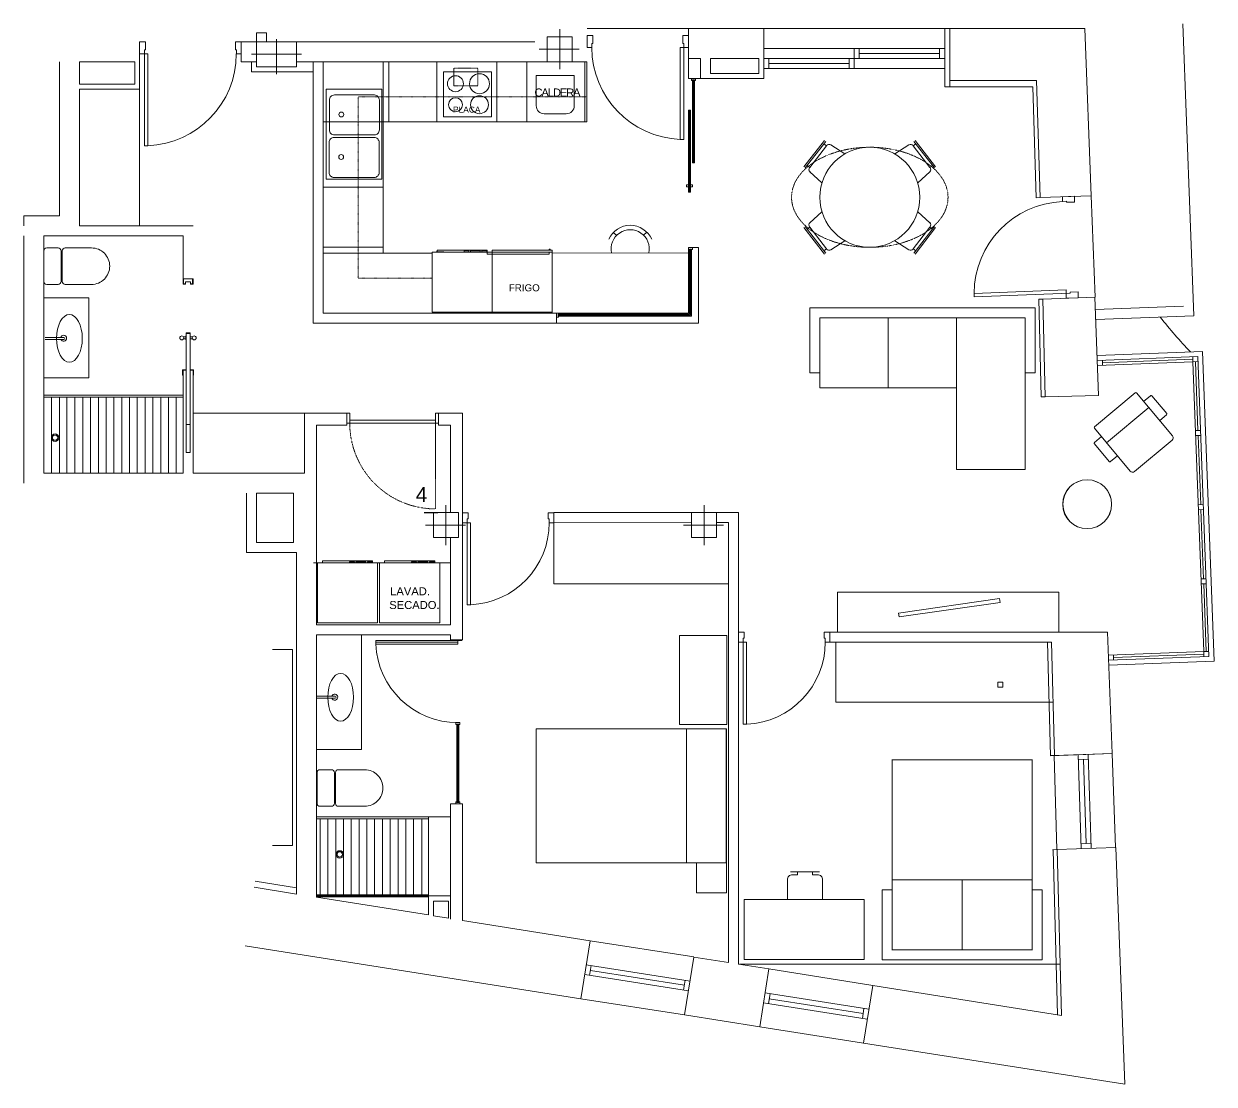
# Model space of a CAD drawing. Header units: millimetres. Extents: x 35844 to 119942, y 7566 to 131569.
# Drawn here: x 102281 to 114182, y 44327 to 54931 of the extents above; entities that cross this region are included whole.
import ezdxf

# ---------------------------------------------------------------- set-up
doc = ezdxf.new("R2010")
doc.units = ezdxf.units.MM
doc.linetypes.add('ACAD_ISO03W100', pattern=[30, 12, -18])
for name, color, linetype, lineweight in [('12. MOB ASEOS+COCINAS', 5, 'Continuous', 9), ('3. Rgst_Paso', 4, 'Continuous', 9), ('5. Re_Secundario_vivienda', 5, 'Continuous', 9), ('6. PROYECCIÓN', 251, 'Continuous', 9), ('cristaleria', 220, 'Continuous', 15), ('ESTR REFORMADO', 1, 'Continuous', 18), ('MURO', 1, 'Continuous', 0), ('MURO MODIF', 1, 'Continuous', 0)]:
    doc.layers.add(name, color=color, linetype=linetype, lineweight=lineweight)
doc.layers.add('16. SUP. ÚTIL', color=11, linetype='Continuous', lineweight=0, plot=False)
for name, color, linetype in [('5. CaSe_RTV', 94, 'Continuous'), ('_mobiliario', 5, 'Continuous'), ('METALISTERIA', 2, 'Continuous'), ('TEXTO', 140, 'Continuous')]:
    doc.layers.add(name, color=color, linetype=linetype)
doc.styles.get("Standard").update_dxf_attribs({"font": 'arial.ttf', "height": 500})
doc.styles.add('texto 2', font='arial.ttf', dxfattribs={"height": 0.06})

# ---------------------------------------------------------------- blocks, each defined once
blk = doc.blocks.new('A$C0D012787')
blk.add_lwpolyline([(0.047, 0.08), (0.047, 0.9), (0.082, 0.9), (0.082, 0.08)], close=True)
for points in [[(0.047, 0.08), (0, 0.08), (0, -0.02), (0.057, -0.02), (0.057, 0.04), (0.047, 0.04), (0.047, 0.08)], [(0.868, 0.08), (0.915, 0.08), (0.915, -0.02), (0.858, -0.02), (0.858, 0.04), (0.868, 0.04), (0.868, 0.08)]]:
    blk.add_lwpolyline(points)
blk.add_arc((0.047, 0.08), 0.821, 0.0273, 87.4878)
blk = doc.blocks.new('p')
at = {"layer": 'ESTR REFORMADO', "color": 8}
for points in [[(0, -0.2), (0, 0.2)], [(-0.195, 0), (0.205, 0)]]:
    blk.add_lwpolyline(points, dxfattribs=at)
at = {"layer": 'MURO MODIF'}
blk.add_lwpolyline([(-0.125, -0.125), (-0.125, 0.125), (0.125, 0.125), (0.125, -0.125)], close=True, dxfattribs=at)
blk = doc.blocks.new('A$C6F746D9D')
at = {"linetype": 'ByBlock'}
for p, q in [((0.005, 1.049), (0.125, 1.049)), ((0.005, 1.049), (0.005, 0.991)), ((0.085, 0.991), (0.005, 0.991)), ((1.045, 1.001), (0.085, 1.001)), ((0.085, 1.001), (0.085, 0.991)), ((0.125, 1.049), (0.125, 0.966)), ((0.125, 0.966), (1.045, 0.966)), ((1.045, 0.966), (1.045, 1.001))]:
    blk.add_line(p, q, dxfattribs=at)
blk.add_lwpolyline([(0.086, 0.091), (0.086, 0.081), (0.126, 0.081), (0.126, 0.034), (0.006, 0.034), (0.006, 0.091)], close=True, dxfattribs=at)
blk.add_arc((0.124, 1.003), 0.921, 270.1171, 357.7518)
blk = doc.blocks.new('pilar pantalla')
at = {"layer": '6. PROYECCIÓN'}
for points in [[(0, 0.125), (0, -0.075), (0, -0.225)], [(-0.25, -0.025), (0.15, -0.025), (0.25, -0.025)]]:
    blk.add_lwpolyline(points, dxfattribs=at)
at = {"layer": 'ESTR REFORMADO'}
blk.add_lwpolyline([(-0.2, 0.1), (0.2, 0.1), (0.2, -0.15), (-0.2, -0.15)], close=True, dxfattribs=at)
blk = doc.blocks.new('lavad. i')
for p, q in [((-0.3, -0.65), (-0.3, -0.05)), ((-0.3, -0.05), (0.3, -0.05)), ((0.3, -0.05), (0.3, -0.65)), ((0.3, -0.65), (-0.3, -0.65)), ((-0.26, -0.652, 0), (-0.26, -0.65)), ((-0.26, -0.652, 0), (-0.182, -0.652, 0)), ((-0.25, -0.67, -0.318), (-0.25, -0.652, 0)), ((-0.25, -0.67), (0.25, -0.67)), ((-0.182, -0.652, 0), (-0.182, -0.65)), ((0.02, -0.662), (0.02, -0.65)), ((0.02, -0.662), (0.067, -0.662)), ((0.067, -0.662), (0.067, -0.65)), ((0.083, -0.662), (0.083, -0.65)), ((0.083, -0.662), (0.181, -0.662)), ((0.181, -0.662), (0.181, -0.65)), ((0.197, -0.662), (0.197, -0.65)), ((0.197, -0.662), (0.245, -0.662)), ((0.245, -0.662), (0.245, -0.65)), ((0.25, -0.67), (0.25, -0.65))]:
    blk.add_line(p, q)
blk = doc.blocks.new('frig. i')
for p, q in [((-0.345, -0.05), (0.255, -0.05)), ((-0.345, -0.67), (-0.345, -0.05)), ((0.255, -0.05), (0.255, -0.67)), ((-0.345, -0.65), (0.255, -0.65)), ((-0.345, -0.67), (0.255, -0.67)), ((-0.325, -0.67), (-0.325, -0.68)), ((-0.325, -0.68), (-0.315, -0.68)), ((-0.315, -0.68), (-0.315, -0.67))]:
    blk.add_line(p, q)
blk = doc.blocks.new('WC')
for points in [[(-0.214, -0.183), (-0.477, -0.183, -0.414214), (-0.659, 0), (-0.659, 0, -0.414214), (-0.477, 0.182), (-0.214, 0.182, -0.414214), (-0.184, 0.152), (-0.184, -0.153, -0.414214)], [(-0.143, -0.183), (-0.03, -0.183, 0.414214), (0, -0.153), (0, 0.152, 0.414214), (-0.03, 0.182), (-0.143, 0.182, 0.414214), (-0.173, 0.152), (-0.173, -0.153, 0.414214)]]:
    blk.add_lwpolyline(points, format="xyb", close=True)
blk = doc.blocks.new('inodoro')
at = {"rotation": 179.9999999999821}
blk.add_blockref('WC', (0, 0.1525), dxfattribs=at)

msp = doc.modelspace()

# ---------------------------------------------------------------- linework, layer by layer
at = {"layer": '12. MOB ASEOS+COCINAS'}
for p, q in [((105873, 54551), (105873, 53951)), ((105931, 54551), (105931, 53951)), ((106411, 54551), (106411, 53951)), ((107011, 54551), (107011, 53951)), ((107311, 54551), (107311, 53951)), ((107891, 54551), (107891, 53951)), ((107911, 54551), (107911, 53951)), ((105873, 53591), (105873, 54322)), ((105273, 53951), (106373, 53951)), ((105998, 53951), (105873, 53951)), ((105873, 53951), (106323, 53951)), ((105873, 53951), (106323, 53951)), ((105873, 53951), (106323, 53951)), ((106323, 53951), (107911, 53951)), ((107581, 53951), (106381, 53951)), ((106393, 53951), (107891, 53951)), ((107791, 53951), (106891, 53951)), ((107811, 53951), (107211, 53951)), ((107901, 53951), (107581, 53951)), ((107911, 53951), (107891, 53951)), ((105873, 53822), (105873, 53362)), ((105873, 53362), (105873, 53240)), ((105273, 53297), (105873, 53297)), ((105873, 53240), (105874, 52710)), ((105873, 52730), (105873, 53180)), ((105873, 52730), (105873, 52637)), ((105273, 52697), (105873, 52697)), ((105273, 52637), (106344, 52637)), ((105874, 52637), (105894, 52637)), ((106344, 52637), (106364, 52637)), ((106914, 52647), (107534, 52647)), ((106914, 52627), (106914, 52647)), ((107534, 52627), (106914, 52627)), ((107534, 52647), (107534, 52627)), ((107564, 52637), (108927, 52641)), ((107564, 52037), (107564, 52637)), ((106344, 52387), (106364, 52387)), ((102931, 52191), (102481, 52191)), ((102931, 51391), (102931, 52191)), ((102681, 51795), (102494, 51795)), ((102681, 51775), (102494, 51775)), ((102931, 51391), (102481, 51391)), ((102481, 51217), (103514, 51217)), ((103494, 51197), (102481, 51197)), ((102559, 50437), (102559, 51197)), ((102637, 50437), (102637, 51197)), ((102712, 50437), (102712, 51197)), ((102793, 50437), (102793, 51197)), ((102871, 50437), (102871, 51197)), ((102949, 50437), (102949, 51197)), ((103027, 50437), (103027, 51197)), ((103104, 50437), (103104, 51197)), ((103182, 50437), (103182, 51197)), ((103260, 51197), (103260, 50437)), ((103338, 50437), (103338, 51197)), ((103416, 50437), (103416, 51197)), ((103416, 50437), (103416, 51197)), ((103494, 50437), (103494, 51197)), ((103494, 51197), (103873, 51197)), ((103494, 50437), (103494, 51197)), ((103514, 51217), (103873, 51217)), ((103572, 51197), (103572, 50437)), ((103650, 50437), (103650, 51197)), ((103728, 50437), (103728, 51197)), ((103805, 50437), (103805, 51197)), ((105799, 49539), (106399, 49539)), ((106399, 49539), (106549, 49539)), ((105656, 47675), (105656, 48822)), ((105393, 48207), (105206, 48207)), ((105393, 48187), (105206, 48187)), ((105656, 47675), (105206, 47675)), ((106546, 47000), (105206, 47000)), ((105448, 46980), (105206, 46980)), ((106328, 46980), (105206, 46980)), ((105244, 46980), (105244, 46220)), ((105322, 46980), (105322, 46220)), ((105400, 46980), (105400, 46220)), ((105477, 46980), (105477, 46220)), ((105555, 46980), (105555, 46220)), ((105633, 46980), (105633, 46220)), ((105711, 46980), (105711, 46220)), ((105789, 46980), (105789, 46220)), ((105867, 46980), (105867, 46220)), ((105945, 46220), (105945, 46980)), ((106023, 46980), (106023, 46220)), ((106100, 46220), (106100, 46980)), ((106178, 46980), (106178, 46220)), ((106261, 46980), (106261, 46220)), ((106328, 46208), (106328, 47000)), ((106328, 47000), (106546, 47000)), ((106328, 46220), (105206, 46220)), ((105206, 46200), (106328, 46200))]:
    msp.add_line(p, q, dxfattribs=at)
at = {"layer": '12. MOB ASEOS+COCINAS', "linetype": 'ACAD_ISO03W100', "ltscale": 0.009}
for p, q in [((107911, 54201), (105623, 54201)), ((105623, 54201), (105623, 52387)), ((105623, 52387), (106344, 52387))]:
    msp.add_line(p, q, dxfattribs=at)
at = {"layer": '12. MOB ASEOS+COCINAS'}
for points in [[(106957, 54452), (106957, 54002), (106477, 54002), (106477, 54452)], [(105305, 54278), (105861, 54278), (105861, 53378), (105305, 53378)]]:
    msp.add_lwpolyline(points, close=True, dxfattribs=at)
at = {"layer": '12. MOB ASEOS+COCINAS', "linetype": 'ACAD_ISO03W100', "ltscale": 0.002}
msp.add_lwpolyline([(106581, 54488), (106822, 54488), (106822, 54309), (106581, 54309)], close=True, dxfattribs=at)
at = {"layer": '12. MOB ASEOS+COCINAS'}
for points in [[(107705, 54032), (107485, 54032, -0.414214), (107405, 54112), (107405, 54415), (107785, 54415), (107785, 54112, -0.414214)], [(105836, 54169), (105836, 53869, -0.414214), (105786, 53819), (105386, 53819, -0.414214), (105336, 53869), (105336, 54169, -0.414214), (105386, 54219), (105786, 54219, -0.414214)], [(105834, 53744), (105834, 53444, -0.414214), (105784, 53394), (105384, 53394, -0.414214), (105334, 53444), (105334, 53744, -0.414214), (105384, 53794), (105784, 53794, -0.414214)]]:
    msp.add_lwpolyline(points, format="xyb", close=True, dxfattribs=at)
msp.add_lwpolyline([(107289, 53951), (105998, 53951)], dxfattribs=at)
for centre, radius in [((106597, 54332), 80), ((106837, 54332), 100), ((106597, 54122), 70), ((106837, 54122), 90), ((105456, 54024), 24.7), ((105454, 53599), 24.7), ((102594, 50792), 37), ((102594, 50792), 26.4), ((105440, 46625), 37), ((105440, 46625), 26.4)]:
    msp.add_circle(centre, radius, dxfattribs=at)
for centre, radius, start, end in [((102679, 51786), 30, 201.5735, 162.6041), ((102681, 51785), 10, 270, 90), ((105390, 48198), 30, 201.5735, 162.6041), ((105393, 48197), 10, 270, 90)]:
    msp.add_arc(centre, radius, start, end, dxfattribs=at)
for centre in [(102737, 51785), (105449, 48196)]:
    msp.add_ellipse(centre, major_axis=(0, 239), ratio=0.538824, dxfattribs=at)
at = {"layer": '16. SUP. ÚTIL'}
msp.add_line((105777, 49539), (105177, 49539), dxfattribs=at)
at = {"layer": '3. Rgst_Paso'}
for p, q in [((111487, 54684), (109680, 54684)), ((110584, 54584), (110584, 54684)), ((110634, 54584), (110634, 54684)), ((111437, 54634), (110634, 54634)), ((111437, 54584), (111437, 54684)), ((111487, 54584), (109680, 54584)), ((111487, 54584), (109680, 54584)), ((109730, 54484), (109730, 54584)), ((110534, 54534), (109730, 54534)), ((110534, 54484), (110534, 54584)), ((110584, 54484), (110584, 54584)), ((111487, 54484), (109680, 54484)), ((108968, 54384), (108958, 54384)), ((108958, 54384), (108958, 54364)), ((108958, 54384), (108998, 54384)), ((108958, 54364), (108968, 54364)), ((108988, 54384), (108968, 54384)), ((108968, 54364), (108968, 54369)), ((108968, 54369), (108988, 54369)), ((108968, 54364), (108968, 53540)), ((108978, 54369), (108978, 53540)), ((108988, 54384), (108998, 54384)), ((108988, 54369), (108988, 54364)), ((108998, 54364), (108988, 54364)), ((108988, 54364), (108988, 53540)), ((108998, 54384), (108998, 54364)), ((108927, 54066), (108947, 54066)), ((108927, 54066), (108927, 53714)), ((108937, 54066), (108937, 53246)), ((108947, 54066), (108947, 53246)), ((108927, 53714), (108927, 53246)), ((108968, 53540), (108988, 53540)), ((108907, 53299), (108907, 53319)), ((108907, 53319), (108927, 53319)), ((108947, 53299), (108947, 53319)), ((108947, 53319), (108967, 53319)), ((108967, 53299), (108967, 53319)), ((108927, 53299), (108907, 53299)), ((108927, 53246), (108947, 53246)), ((108967, 53299), (108947, 53299)), ((108927, 52693), (109027, 52693)), ((109027, 52693), (108927, 52693)), ((108937, 52693), (108927, 52693)), ((108927, 52693), (108927, 52673)), ((108927, 52693), (109027, 52693)), ((108927, 52673), (108937, 52673)), ((108927, 52588), (108927, 52673)), ((108937, 52693), (108957, 52693)), ((108957, 52678), (108937, 52678)), ((108937, 52678), (108937, 52673)), ((108937, 52678), (108937, 52027)), ((108947, 52678), (108947, 52017)), ((108957, 52693), (108967, 52693)), ((108957, 52673), (108957, 52678)), ((108957, 52678), (108957, 52007)), ((108967, 52673), (108957, 52673)), ((108967, 52693), (108967, 52673)), ((109027, 52693), (109027, 52588)), ((108927, 52588), (108927, 52037)), ((109027, 52588), (109027, 51937)), ((103874, 52327), (103874, 52382)), ((103879, 52332), (103879, 52382)), ((103879, 52332), (103879, 52382)), ((103969, 52332), (103969, 52382)), ((103969, 52332), (103969, 52382)), ((103974, 52327), (103974, 52382)), ((103899, 52327), (103874, 52327)), ((103899, 52332), (103879, 52332)), ((103899, 52332), (103899, 52352)), ((103949, 52352), (103899, 52352)), ((103899, 52332), (103899, 52327)), ((103949, 52332), (103949, 52352)), ((103949, 52332), (103949, 52327)), ((103969, 52332), (103949, 52332)), ((103969, 52332), (103949, 52332)), ((103974, 52327), (103949, 52327)), ((107608, 52037), (107628, 52037)), ((107628, 52027), (107623, 52027)), ((107623, 52027), (107623, 52007)), ((107623, 52027), (108937, 52027)), ((107623, 52017), (108947, 52017)), ((107623, 52007), (107628, 52007)), ((107628, 52037), (107628, 52027)), ((108927, 52037), (107628, 52037)), ((107628, 51997), (107628, 52007)), ((107628, 52007), (108089, 52007)), ((108089, 52007), (108957, 52007)), ((107608, 51997), (107628, 51997)), ((107608, 51937), (109027, 51937)), ((103901, 51800), (103879, 51800)), ((103901, 51780), (103879, 51780)), ((103903, 51810), (103901, 51810)), ((103901, 51770), (103901, 51810)), ((103903, 51770), (103901, 51770)), ((103903, 51835), (103903, 51840)), ((103943, 51840), (103903, 51840)), ((103943, 51835), (103903, 51835)), ((103943, 51835), (103943, 51840)), ((103943, 51810), (103945, 51810)), ((103943, 51770), (103945, 51770)), ((103945, 51770), (103945, 51810)), ((103945, 51800), (103968, 51800)), ((103945, 51780), (103968, 51780)), ((113969, 51551), (113967, 51601)), ((113969, 51551), (114019, 51553)), ((103868, 51472), (103868, 51417)), ((103898, 51472), (103868, 51472)), ((103868, 51417), (103873, 51417)), ((103898, 51467), (103873, 51467)), ((103873, 51467), (103873, 51417)), ((103873, 51467), (103873, 51417)), ((103898, 51467), (103898, 51472)), ((103979, 51472), (103948, 51472)), ((103948, 51467), (103948, 51472)), ((103968, 51467), (103948, 51467)), ((103973, 51467), (103948, 51467)), ((103973, 51467), (103973, 51417)), ((103973, 51467), (103973, 51417)), ((103979, 51472), (103979, 51417)), ((114045, 50865), (113995, 50863)), ((114047, 50815), (113997, 50814)), ((114073, 50123), (114023, 50122)), ((114075, 50073), (114025, 50072)), ((114101, 49381), (114051, 49380)), ((114103, 49331), (114053, 49330)), ((106620, 48746), (105800, 48746)), ((106620, 48763), (106620, 48772)), ((106620, 48763), (106660, 48763)), ((106660, 48763), (106660, 48772)), ((114078, 48653), (114128, 48655)), ((114078, 48653), (114080, 48603)), ((106610, 47943), (106600, 47943)), ((106600, 47943), (106600, 47923)), ((106600, 47923), (106610, 47923)), ((106600, 47923), (106610, 47923)), ((106610, 47943), (106630, 47943)), ((106630, 47928), (106610, 47928)), ((106610, 47928), (106610, 47923)), ((106610, 47928), (106610, 47144)), ((106620, 47144), (106620, 47928)), ((106630, 47943), (106640, 47943)), ((106630, 47923), (106630, 47928)), ((106630, 47149), (106630, 47928)), ((106640, 47923), (106630, 47923)), ((106640, 47923), (106630, 47923)), ((106640, 47943), (106640, 47923)), ((112823, 47623), (112853, 46682)), ((112923, 47626), (112953, 46686)), ((112924, 47576), (112824, 47573)), ((112874, 47574), (112901, 46734)), ((106600, 47129), (106600, 47149)), ((106600, 47149), (106610, 47149)), ((106610, 47129), (106600, 47129)), ((106610, 47144), (106610, 47149)), ((106630, 47144), (106610, 47144)), ((106610, 47129), (106630, 47129)), ((106630, 47149), (106630, 47144)), ((106630, 47149), (106640, 47149)), ((106630, 47129), (106640, 47129)), ((106640, 47129), (106640, 47149)), ((112951, 46736), (112851, 46732)), ((107905, 45522), (108942, 45358)), ((107954, 45514), (107938, 45415)), ((107946, 45465), (108885, 45316)), ((107889, 45423), (108926, 45259)), ((108877, 45267), (108892, 45366)), ((109693, 45239), (110730, 45076)), ((109742, 45232), (109727, 45133)), ((109677, 45141), (110714, 44977)), ((109734, 45182), (110672, 45034)), ((110680, 45083), (110665, 44985))]:
    msp.add_line(p, q, dxfattribs=at)
at = {"layer": '3. Rgst_Paso', "ltscale": 0.02}
msp.add_line((103979, 51417), (103973, 51417), dxfattribs=at)
msp.add_lwpolyline([(103943, 50925), (103943, 51835), (103903, 51835), (103903, 50925)], close=True, dxfattribs=at)
at = {"layer": '3. Rgst_Paso'}
for points in [[(113014, 51565), (114017, 51603), (114130, 48605), (113127, 48567)], [(113016, 51515), (113969, 51551), (114078, 48653), (113125, 48617)], [(113066, 51517), (113064, 51567)], [(113065, 51542), (113968, 51576)], [(113994, 51552), (114020, 50864)], [(105511, 51037), (105540, 51037), (105540, 50937), (105511, 50937)], [(106426, 51037), (106398, 51037), (106398, 50937), (106426, 50937)], [(114022, 50814), (114048, 50122)], [(114050, 50073), (114076, 49381)], [(114078, 49331), (114103, 48654)], [(113177, 48569), (113175, 48619)], [(114079, 48628), (113176, 48594)]]:
    msp.add_lwpolyline(points, dxfattribs=at)
for points in [[(105540, 50967), (106397, 50967), (106397, 50937), (105540, 50937)], [(106620, 48763), (105800, 48763), (105800, 48728), (106620, 48728)]]:
    msp.add_lwpolyline(points, close=True, dxfattribs=at)
for centre in [(103861, 51790), (103985, 51790)]:
    msp.add_circle(centre, 20, dxfattribs=at)
msp.add_arc((106620, 48764), 821, 182.5122, 269.9727, dxfattribs=at)
at = {"layer": '5. CaSe_RTV'}
msp.add_line((106420, 50041), (106285, 50041), dxfattribs=at)
at = {"layer": '5. Re_Secundario_vivienda'}
for p, q in [((102639, 54422), (102639, 54422)), ((103439, 52911), (103439, 54277)), ((107289, 53951), (107811, 53951)), ((110081, 53499), (110286, 53765)), ((110094, 53489), (110299, 53755)), ((110139, 53495), (110305, 53711)), ((110305, 53711), (110279, 53730)), ((110306, 53713), (110305, 53711)), ((110491, 53630), (110349, 53720)), ((110988, 53630), (111130, 53720)), ((111173, 53713), (111174, 53711)), ((111174, 53711), (111200, 53730)), ((111340, 53495), (111174, 53711)), ((111385, 53489), (111180, 53755)), ((111397, 53499), (111193, 53765)), ((110139, 53495), (110114, 53514)), ((110137, 53493), (110139, 53495)), ((110261, 53340), (110141, 53449)), ((111218, 53340), (111338, 53449)), ((111340, 53495), (111365, 53514)), ((111341, 53493), (111340, 53495)), ((110261, 53052), (110141, 52942)), ((111218, 53052), (111338, 52942)), ((108209, 52815), (108174, 52844)), ((108478, 52817), (108510, 52848)), ((110081, 52893), (110286, 52627)), ((110094, 52903), (110299, 52636)), ((110139, 52897), (110114, 52877)), ((110137, 52899), (110139, 52897)), ((110139, 52897), (110305, 52681)), ((111340, 52897), (111174, 52681)), ((111385, 52903), (111180, 52636)), ((111397, 52893), (111193, 52627)), ((111341, 52899), (111340, 52897)), ((111340, 52897), (111365, 52877)), ((110491, 52762), (110349, 52671)), ((110988, 52762), (111130, 52671)), ((110305, 52681), (110279, 52662)), ((110306, 52679), (110305, 52681)), ((111173, 52679), (111174, 52681)), ((111174, 52681), (111200, 52662)), ((110140, 51442), (110140, 52092)), ((110140, 51442), (110140, 51992)), ((110240, 51292), (110240, 51992)), ((110240, 51292), (110240, 51992)), ((110240, 51292), (110240, 51992)), ((110923, 51992), (110923, 51292)), ((111607, 51992), (111607, 51292)), ((112291, 51992), (112291, 51292)), ((110240, 51442), (110140, 51442)), ((112391, 51442), (112291, 51442)), ((111607, 51292), (110240, 51292)), ((110240, 51292), (111091, 51292)), ((112291, 51292), (112291, 50475)), ((112985, 50902), (113393, 51241)), ((113407, 51239), (113765, 50809)), ((113477, 51155), (113546, 51212)), ((113560, 51211), (113707, 51034)), ((113105, 50741), (113528, 51093)), ((105086, 51037), (103973, 51037)), ((113706, 51020), (113637, 50963)), ((113342, 50457), (112984, 50888)), ((112984, 50731), (113131, 50555)), ((113054, 50803), (112985, 50745)), ((113761, 50767), (113384, 50453)), ((113145, 50553), (113214, 50611)), ((112291, 50475), (111607, 50475)), ((107581, 49942), (107581, 49329)), ((107581, 49329), (109326, 49329)), ((110398, 48747), (110398, 48147)), ((104969, 48674), (104769, 48674)), ((104969, 48674), (104769, 48674)), ((104969, 46714), (104969, 48674)), ((110398, 48147), (112573, 48147)), ((107405, 46541), (107405, 47879)), ((107405, 47879), (109305, 47879)), ((108906, 47880), (108906, 46541)), ((104969, 46714), (104769, 46714)), ((104969, 46714), (104769, 46714)), ((109305, 46541), (107405, 46541)), ((110015, 46452), (109945, 46452)), ((110015, 46422), (110015, 46452)), ((110015, 46452), (110167, 46452)), ((110167, 46422), (110167, 46452)), ((110167, 46452), (110237, 46452)), ((110963, 45670), (110963, 46370)), ((111663, 45670), (111663, 46370)), ((112363, 45670), (112363, 46370)), ((105206, 46210), (106327, 46210)), ((110963, 46270), (110863, 46270)), ((110863, 45570), (110863, 46270)), ((112463, 46270), (112363, 46270)), ((112463, 46270), (112463, 45570)), ((109436, 45526), (112643, 45526))]:
    msp.add_line(p, q, dxfattribs=at)
at = {"layer": '5. Re_Secundario_vivienda', "flags": 128}
for points in [[(112391, 51442), (112391, 52092), (110140, 52092)], [(112291, 51992), (110240, 51992)]]:
    msp.add_lwpolyline(points, dxfattribs=at)
at = {"layer": '5. Re_Secundario_vivienda'}
for points in [[(111607, 51292), (111607, 50475)], [(110417, 48847), (110417, 49247), (112629, 49247)], [(112629, 48847), (112629, 49247)], [(110963, 46370), (112363, 46370), (112363, 46370)], [(112463, 45570), (110963, 45570), (110863, 45570)]]:
    msp.add_lwpolyline(points, dxfattribs=at)
for points in [[(112036, 49183), (111026, 49038), (111032, 49000), (112041, 49145)], [(109310, 48813), (108836, 48813), (108836, 47924), (109310, 47924)], [(109305, 46241), (109005, 46241), (109005, 46541), (109305, 46541)], [(110682, 46173), (110682, 45573), (109482, 45573), (109482, 46173)]]:
    msp.add_lwpolyline(points, close=True, dxfattribs=at)
for points in [[(109915, 46173), (109915, 46372, -0.414214), (109965, 46422), (110015, 46422)], [(110167, 46422), (110217, 46422, -0.414214), (110267, 46372), (110267, 46173)]]:
    msp.add_lwpolyline(points, format="xyb", dxfattribs=at)
for centre, radius in [((110739, 53196), 500), ((112912, 50127), 244), ((112913, 50127), 244)]:
    msp.add_circle(centre, radius, dxfattribs=at)
for centre, radius, start, end in [((110332, 53693), 32, 57.5931, 142.5135), ((111147, 53693), 32, 37.4865, 122.4069), ((110163, 53473), 32, 142.5135, 227.4339), ((111316, 53473), 32, 312.5661, 37.4865), ((108344, 52680), 236, 24.6124, 155.3876), ((108344, 52680), 191, 347.7002, 192.2998), ((110163, 52919), 32, 132.5661, 217.4865), ((111316, 52919), 32, 322.5135, 47.4339), ((110332, 52698), 32, 217.4865, 302.4069), ((111147, 52698), 32, 237.5931, 322.5135), ((113399, 51233), 10, 39.7714, 129.7714), ((113553, 51205), 10, 39.7714, 129.7714), ((113700, 51028), 10, 309.7714, 39.7714), ((112992, 50894), 10, 129.7714, 219.7714), ((112991, 50738), 10, 129.7714, 219.7714), ((113742, 50790), 30, 309.7714, 39.7714), ((113139, 50561), 10, 219.7714, 309.7714), ((113365, 50476), 30, 219.7714, 309.7714)]:
    msp.add_arc(centre, radius, start, end, dxfattribs=at)
at = {"layer": '5. Re_Secundario_vivienda', "linetype": 'ACAD_ISO03W100', "ltscale": 0.002}
msp.add_ellipse((110739, 53196), major_axis=(782, 0), ratio=0.639731, dxfattribs=at)
at = {"layer": '6. PROYECCIÓN'}
for p, q in [((108927, 54884), (107912, 54884)), ((111489, 54884), (109680, 54884)), ((112991, 52198), (112952, 53212)), ((112608, 46673), (112583, 47614)), ((113162, 47634), (113197, 46695)), ((107943, 45762), (108980, 45599)), ((110768, 45315), (109731, 45479)), ((108888, 45019), (107851, 45182)), ((110676, 44738), (109639, 44901))]:
    msp.add_line(p, q, dxfattribs=at)
at = {"layer": '6. PROYECCIÓN', "linetype": 'ACAD_ISO03W100', "ltscale": 0.005}
msp.add_line((106398, 51007), (106398, 50080), dxfattribs=at)
at = {"layer": '6. PROYECCIÓN'}
msp.add_lwpolyline([(113643, 51997, 0.0257), (113946, 51650, 0.0257)], format="xyb", dxfattribs=at)
msp.add_lwpolyline([(113012, 51615), (114065, 51655), (114182, 48557), (113129, 48517)], dxfattribs=at)
at = {"layer": '6. PROYECCIÓN', "linetype": 'ACAD_ISO03W100', "ltscale": 0.001, "const_width": 10}
msp.add_lwpolyline([(112363, 45670), (112363, 47570), (110963, 47570), (110963, 45670)], close=True, dxfattribs=at)
at = {"layer": '6. PROYECCIÓN', "linetype": 'ACAD_ISO03W100', "ltscale": 0.005}
msp.add_arc((106397, 50937), 857, 177.995, 270.0151, dxfattribs=at)
at = {"layer": '_mobiliario'}
msp.add_line((109305, 46541), (109305, 47879), dxfattribs=at)
at = {"layer": 'cristaleria'}
for p, q in [((107608, 52027), (107608, 52037)), ((107608, 51997), (107608, 52037)), ((107608, 52007), (107608, 52027)), ((107608, 52007), (107608, 51997))]:
    msp.add_line(p, q, dxfattribs=at)
at = {"layer": 'METALISTERIA'}
for p, q in [((103874, 52382), (103879, 52382)), ((103969, 52382), (103974, 52382))]:
    msp.add_line(p, q, dxfattribs=at)
at = {"layer": 'MURO'}
for p, q in [((109680, 54884), (108904, 54884)), ((108927, 54884), (108927, 54384)), ((109680, 54884), (109680, 54584)), ((111539, 54884), (111539, 54363)), ((103439, 54277), (103439, 54751)), ((104454, 54751), (104454, 54682)), ((107389, 54751), (104454, 54751)), ((104454, 54751), (104454, 54551)), ((104608, 54751), (104608, 54841)), ((104608, 54841), (104708, 54841)), ((104708, 54841), (104708, 54751)), ((102639, 53011), (102639, 54551)), ((104608, 54551), (104454, 54551)), ((107911, 54551), (105008, 54551)), ((105173, 54551), (105173, 51937)), ((105273, 54551), (105273, 52037)), ((109045, 54584), (108927, 54584)), ((109045, 54584), (109045, 54384)), ((102839, 52911), (102839, 54277)), ((103439, 54277), (102839, 54277)), ((109145, 54384), (108927, 54384)), ((109045, 54384), (108927, 54384)), ((108998, 54384), (108958, 54384)), ((108998, 54384), (109045, 54384)), ((111539, 54363), (111539, 54301)), ((112952, 53212), (112442, 53193)), ((112442, 53193), (112401, 53192)), ((102281, 53011), (102639, 53011)), ((102839, 52911), (103973, 52911)), ((102481, 52811), (103873, 52811)), ((103873, 52811), (103873, 52382)), ((103974, 52382), (103873, 52382)), ((112469, 52178), (112428, 52177)), ((112991, 52198), (112469, 52178)), ((107608, 52037), (105273, 52037)), ((107608, 52037), (107608, 51937)), ((113876, 52106), (112994, 52073)), ((113979, 52010), (112998, 51973)), ((107608, 51937), (105173, 51937)), ((107608, 51997), (107608, 51937)), ((103873, 50437), (103873, 51467)), ((103903, 51467), (103873, 51467)), ((103973, 51467), (103943, 51467)), ((103973, 51467), (103973, 50437)), ((112492, 51201), (112451, 51200)), ((113024, 51215), (112492, 51201)), ((105086, 51037), (105086, 50437)), ((105511, 50917), (105511, 51037)), ((106426, 50917), (106426, 51037)), ((106666, 51037), (106666, 48772)), ((105206, 50917), (105206, 48922)), ((106546, 50917), (106546, 50043)), ((102481, 50437), (103873, 50437)), ((103973, 50437), (105086, 50437)), ((107581, 50043), (109426, 50043)), ((107581, 50043), (107581, 49943)), ((109426, 50043), (109426, 45527)), ((107581, 49942), (108958, 49943)), ((109208, 49943), (109326, 49943)), ((109326, 49943), (109326, 45543)), ((106546, 49793), (106546, 48922)), ((105006, 49643), (105006, 46227)), ((105206, 48922), (106546, 48922)), ((105206, 48822), (105206, 46197)), ((105206, 48822), (106546, 48822)), ((106546, 48772), (106546, 48822)), ((110341, 48847), (113117, 48847)), ((110341, 48847), (110341, 48747)), ((106546, 48772), (106666, 48772)), ((110341, 48747), (112557, 48747)), ((112546, 47611), (113163, 47634)), ((113163, 47634), (112583, 47614)), ((106546, 47129), (106546, 46210)), ((106546, 47129), (106546, 45977)), ((106546, 47129), (106666, 47129)), ((106666, 47129), (106666, 45965)), ((113198, 46695), (112608, 46673)), ((106327, 46210), (106327, 46019)), ((106327, 46210), (106546, 46210)), ((107943, 45762), (107851, 45182)), ((108888, 45019), (108980, 45598)), ((109731, 45479), (109639, 44901)), ((110768, 45315), (110676, 44738))]:
    msp.add_line(p, q, dxfattribs=at)
for points in [[(111539, 54884), (111489, 54884), (111489, 54301), (111539, 54301)], [(112951, 53212), (112888, 54884), (111539, 54884)], [(113979, 52010), (113869, 54931)], [(105173, 54458), (105173, 54451), (104558, 54451), (104558, 54551)], [(109680, 54584), (109680, 54384), (109145, 54384)], [(111539, 54363), (112407, 54363), (112442, 53193)], [(112401, 53192), (112368, 54301), (111539, 54301)], [(102281, 53011), (102281, 52911)], [(102281, 52811), (102281, 50337)], [(102481, 52811), (102481, 50437)], [(112451, 51200), (112428, 52177)], [(112469, 52178), (112492, 51201)], [(113027, 51215), (112990, 52198)], [(103943, 51467), (103943, 50643), (103903, 50643), (103903, 51467)], [(105086, 51037), (105511, 51037)], [(106426, 51037), (106666, 51037)], [(105206, 50917), (105511, 50917)], [(106426, 50917), (106546, 50917)], [(105006, 49643), (104507, 49643), (104507, 50237)], [(113163, 47634), (113117, 48847)], [(112546, 47611), (112516, 48747)], [(112557, 48747), (112587, 47613)], [(112542, 47613), (112583, 47614)], [(110676, 44738), (113288, 44327), (113198, 46695)], [(112612, 46673), (112656, 45015), (110768, 45315)], [(112567, 46671), (112608, 46673)], [(112615, 45022), (112571, 46671)], [(105006, 46227), (104585, 46296)], [(104594, 46358), (105006, 46292)], [(106327, 46019), (105206, 46197)], [(107943, 45762), (106666, 45965)], [(104493, 45711), (107851, 45182)], [(109326, 45543), (108980, 45598)], [(109731, 45479), (109426, 45527)], [(108888, 45019), (109639, 44901)]]:
    msp.add_lwpolyline(points, dxfattribs=at)
for points in [[(102839, 54551), (102839, 54327), (103390, 54327), (103390, 54551)], [(109145, 54584), (109630, 54584), (109630, 54434), (109145, 54434)], [(104607, 50237), (104977, 50237), (104977, 49743), (104607, 49743)], [(112018, 48346), (112068, 48346), (112068, 48296), (112018, 48296)], [(106527, 46157), (106527, 45988), (106377, 46012), (106377, 46157)]]:
    msp.add_lwpolyline(points, close=True, dxfattribs=at)

# ---------------------------------------------------------------- block references
at = {"layer": '12. MOB ASEOS+COCINAS'}
for name, p, xscale, yscale, zscale, rotation in [('inodoro', (102481, 52660), -999.9999999999991, 1000, 1000, 180.005899260175), ('lavad. i', (106664, 51997), -999.9999999999993, 1000, 1000, 180.0058992601863), ('frig. i', (107219, 51997), 1000.000000000001, 1000.000000000001, 1000.000000000001, 179.9999994972209), ('lavad. i', (105519, 48889), -999.9999999999993, 1000, 1000, 180.0058992601863), ('lavad. i', (106139, 48889), -999.9999999999993, 1000, 1000, 180.0058992601863)]:
    msp.add_blockref(name, p, dxfattribs=dict(at, xscale=xscale, yscale=yscale, zscale=zscale, rotation=rotation))
at = {"layer": '12. MOB ASEOS+COCINAS', "xscale": 1000, "yscale": 1000, "zscale": 1000}
msp.add_blockref('inodoro', (105213, 47136), dxfattribs=at)
at = {"layer": '3. Rgst_Paso'}
for name, p, xscale, yscale, zscale, rotation in [('A$C6F746D9D', (104488, 54756), -1000.000000000001, 1000, 1000, 89.99999949722154), ('A$C6F746D9D', (107878, 54819), 1000, 1000, 1000, 269.9999999235014), ('A$C6F746D9D', (112789, 53240), 999.9999999999998, 999.9999999999998, 999.9999999999998, 182.1690362784291), ('A$C0D012787', (106666, 50022), -1000, 1000, 1000, 180.0058992602115), ('A$C0D012787', (109426, 48827), -1000, 1000, 1000, 180)]:
    msp.add_blockref(name, p, dxfattribs=dict(at, xscale=xscale, yscale=yscale, zscale=zscale, rotation=rotation))
at = {"layer": 'MURO', "xscale": 1000.000000000001, "yscale": 1000.000000000001, "zscale": 1000.000000000001}
for name, p, rotation in [('p', (107639, 54676), 179.999999493517), ('pilar pantalla', (104808, 54651), 359.9999994972216), ('p', (106501, 49918), 179.999999493517), ('p', (109083, 49918), 179.999999493517)]:
    msp.add_blockref(name, p, dxfattribs=dict(at, rotation=rotation))

# ---------------------------------------------------------------- texts
at = {"layer": '5. CaSe_RTV'}
msp.add_text('4', height=150, dxfattribs=at).set_placement((106200, 50148))
at = {"layer": '_mobiliario', "insert": (106572, 54103), "char_height": 60, "attachment_point": 1, "style": 'texto 2'}
msp.add_mtext_dynamic_manual_height_columns('PLACA', width=48.96, gutter_width=30, heights=[0], dxfattribs=at)
at = {"layer": 'TEXTO', "attachment_point": 1}
for s, insert, char_height in [('{\\T0.75;CALDERA}', (107387, 54284), 80), ('FRIGO', (107130, 52326), 70), ('LAVAD.', (105944, 49296), 80), ('SECADO.', (105935, 49159), 80)]:
    msp.add_mtext_dynamic_manual_height_columns(s, width=130.83, gutter_width=100, heights=[2.07], dxfattribs=dict(at, insert=insert, char_height=char_height))

doc.saveas('drawing.dxf')
